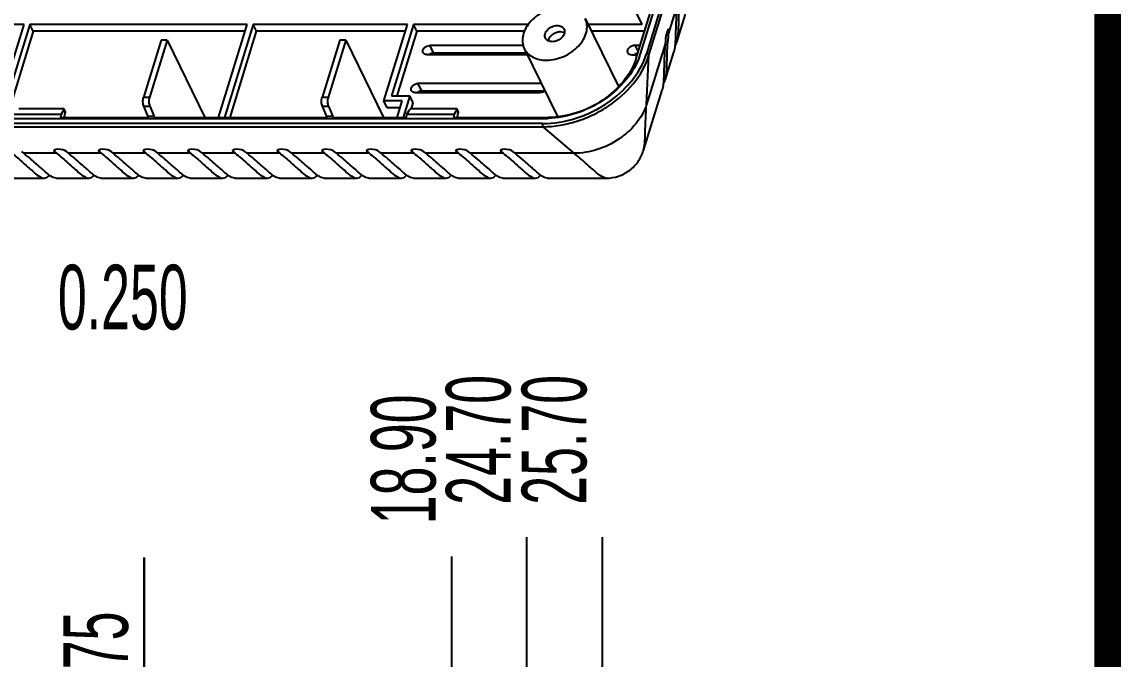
# Model space of a CAD drawing. Header units: millimetres. Extents: x -1 to 407, y -1 to 283.
# Drawn here: x 364.01 to 406.51, y 217.28 to 241.93 of the extents above; entities that cross this region are included whole.
import ezdxf
from ezdxf.enums import TextEntityAlignment as Align

# ---------------------------------------------------------------- set-up
doc = ezdxf.new("R2010")
doc.units = ezdxf.units.MM
doc.header["$LTSCALE"] = 23.1
doc.layers.get('0').update_dxf_attribs({"linetype": 'CONTINUOUS'})
doc.styles.get("Standard").update_dxf_attribs({"font": 'txt', "width": 0.6})
doc.dimstyles.new('DIMSTYLE_2', dxfattribs={"dimtxt": 2.5, "dimasz": 1.8, "dimexe": 0.05, "dimexo": 0.0625, "dimtad": 0, "dimtih": 1, "dimtoh": 1, "dimlfac": 2, "dimzin": 0, "dimdsep": 46, "dimtxsty": 'Standard', "dimblk": '_FILLED', "dimblk1": '_FILLED', "dimblk2": '_FILLED', "dimcen": 0.09, "dimadec": 0, "dimazin": 0, "dimtp": 0.01, "dimtm": 0.01, "dimtfac": 1, "dimtofl": 0, "dimtmove": 0, "dimatfit": 3, "dimldrblk": '_FILLED', "dimfxl": 1, "dimtolj": 1, "dimtzin": 0, "dimarcsym": 0})
doc.dimstyles.new('DIMSTYLE_4', dxfattribs={"dimtxt": 2.5, "dimasz": 1.8, "dimexe": 0.05, "dimexo": 0.0625, "dimtad": 1, "dimlfac": 2, "dimzin": 0, "dimdsep": 46, "dimtxsty": 'Standard', "dimblk": '_FILLED', "dimblk1": '_FILLED', "dimblk2": '_FILLED', "dimcen": 0.09, "dimadec": 0, "dimazin": 0, "dimtp": 0.01, "dimtm": 0.01, "dimtfac": 1, "dimtofl": 0, "dimtmove": 0, "dimatfit": 3, "dimldrblk": '_FILLED', "dimfxl": 1, "dimtolj": 1, "dimtzin": 0, "dimarcsym": 0})

# ---------------------------------------------------------------- blocks, each defined once
blk = doc.blocks.new('_FILLED')
at = {"color": 0, "linetype": 'ByBlock'}
blk.add_solid([(0, 0), (-1, 0.222), (-1, -0.222)], dxfattribs=at)
blk = doc.blocks.new('*D93')
at = {"color": 2, "linetype": 'Continuous'}
for p, q in [((368.734, 211.868), (368.734, 221.214)), ((368.734, 221.214), (368.734, 211.429)), ((383.468, 211.868), (368.684, 211.868)), ((368.734, 210.791), (368.734, 211.429)), ((383.468, 210.991), (368.684, 210.991)), ((368.734, 210.991), (368.734, 210.791))]:
    blk.add_line(p, q, dxfattribs=at)
at = {"color": 2, "linetype": 'Continuous', "xscale": 1.8, "yscale": 1.8, "zscale": 1.8}
for p, rotation in [((368.734, 211.868), 270), ((368.734, 210.991), 90)]:
    blk.add_blockref('_FILLED', p, dxfattribs=dict(at, rotation=rotation))
at = {"color": 2, "linetype": 'Continuous', "width": 0.6}
blk.add_text('1.75', height=2.5, rotation=90, dxfattribs=at).set_placement((368.109, 215.214))
blk = doc.blocks.new('*D97')
at = {"color": 2, "linetype": 'Continuous'}
for p, q in [((386.462, 216.227), (386.462, 222)), ((384.03, 214.692), (386.462, 216.227)), ((384.03, 212.542), (384.03, 214.692))]:
    blk.add_line(p, q, dxfattribs=at)
at = {"color": 2, "linetype": 'Continuous', "width": 0.6}
blk.add_text('25.70', height=2.5, rotation=90, dxfattribs=at).set_placement((385.837, 223.25))
blk = doc.blocks.new('*D98')
at = {"color": 2, "linetype": 'Continuous'}
blk.add_line((383.53, 211.93), (383.53, 222), dxfattribs=at)
at = {"color": 2, "linetype": 'Continuous', "width": 0.6}
blk.add_text('24.70', height=2.5, rotation=90, dxfattribs=at).set_placement((382.905, 223.25))
blk = doc.blocks.new('*D100')
at = {"color": 2, "linetype": 'Continuous'}
blk.add_line((380.63, 203.759), (380.63, 221.246), dxfattribs=at)
at = {"color": 2, "linetype": 'Continuous', "width": 0.6}
blk.add_text('18.90', height=2.5, rotation=90, dxfattribs=at).set_placement((380.005, 222.496))

msp = doc.modelspace()

# ---------------------------------------------------------------- linework, layer by layer
at = {"color": 7, "linetype": 'Continuous'}
for p, q in [((387.9324, 240.6983), (398.3291, 274.3422)), ((398.5577, 274.3422), (388.1609, 240.6983)), ((388.2565, 240.6357), (398.6533, 274.2796)), ((387.7612, 240.5274), (389.2196, 245.2469)), ((387.9923, 241.8281), (387.3593, 243.1179)), ((389.3383, 242.5363), (389.0055, 241.4593)), ((364.0907, 241.8281), (357.9185, 241.8281)), ((362.9798, 238.233), (364.0907, 241.8281)), ((364.321, 241.8281), (363.21, 238.233)), ((372.7257, 241.8281), (364.321, 241.8281)), ((364.4506, 241.5639), (364.321, 241.8281)), ((371.6147, 238.233), (372.7257, 241.8281)), ((372.9559, 241.8281), (371.845, 238.233)), ((378.9209, 241.8281), (372.9559, 241.8281)), ((373.0856, 241.5639), (372.9559, 241.8281)), ((378.0074, 238.8719), (378.9209, 241.8281)), ((379.1512, 241.8281), (378.2982, 239.0678)), ((383.5963, 241.8281), (379.1512, 241.8281)), ((379.2808, 241.5639), (379.1512, 241.8281)), ((385.791, 242.0542), (387.0798, 239.4279)), ((387.9923, 241.8281), (385.902, 241.8281)), ((389.3383, 241.1484), (389.6711, 242.2255)), ((364.4506, 241.5639), (363.4213, 238.233)), ((372.644, 241.5639), (364.4506, 241.5639)), ((372.0562, 238.233), (373.0856, 241.5639)), ((378.8393, 241.5639), (373.0856, 241.5639)), ((379.2808, 241.5639), (378.5095, 239.0678)), ((383.4437, 241.5639), (379.2808, 241.5639)), ((388.0815, 241.5639), (386.0316, 241.5639)), ((388.9728, 241.5866), (389.0117, 241.5866)), ((389.0055, 241.4593), (389.0117, 241.5866)), ((369.3923, 241.2164), (368.7098, 239.0078)), ((369.6226, 241.2164), (368.9401, 239.0078)), ((369.6226, 241.2164), (369.3923, 241.2164)), ((369.6226, 241.2164), (371.0866, 238.233)), ((376.3003, 241.2164), (375.6177, 239.0078)), ((376.5305, 241.2164), (375.848, 239.0078)), ((376.5305, 241.2164), (376.3003, 241.2164)), ((376.5305, 241.2164), (377.9946, 238.233)), ((383.3937, 241.0146), (379.7777, 241.0146)), ((379.9366, 240.7243), (379.7777, 241.0146)), ((387.7282, 241.0351), (387.9181, 241.0351)), ((387.8447, 240.7978), (387.7282, 241.0351)), ((388.8844, 241.0676), (388.1643, 238.7372)), ((388.8906, 241.195), (388.8844, 241.0676)), ((388.982, 241.1387), (388.985, 241.1881)), ((379.6694, 240.664), (383.5492, 240.664)), ((383.5196, 240.7243), (379.9366, 240.7243)), ((383.4345, 240.8977), (384.7233, 238.2714)), ((387.797, 240.6435), (387.6072, 240.6435)), ((388.1643, 238.7372), (388.2565, 240.6357)), ((388.8844, 239.6797), (389.2172, 240.7568)), ((384.0979, 239.5459), (379.3239, 239.5459)), ((379.4827, 239.2556), (379.3239, 239.5459)), ((388.0432, 236.9576), (388.7633, 239.288)), ((368.9401, 239.0078), (368.7098, 239.0078)), ((375.848, 239.0078), (375.6177, 239.0078)), ((378.7201, 238.8719), (378.0074, 238.8719)), ((378.137, 238.6078), (378.0074, 238.8719)), ((378.2982, 239.0678), (379.0109, 239.0678)), ((378.5227, 238.233), (378.7201, 238.8719)), ((379.0109, 239.0678), (378.7529, 238.233)), ((379.1405, 238.8036), (379.0109, 239.0678)), ((379.2155, 239.1953), (384.0511, 239.1953)), ((384.222, 239.2556), (379.4827, 239.2556)), ((365.5927, 238.5697), (363.8887, 238.5697)), ((365.636, 238.5265), (365.5329, 238.3536)), ((365.6386, 238.5508), (365.636, 238.5265)), ((365.636, 238.5265), (365.6817, 238.4332)), ((365.68, 238.4663), (365.6385, 238.5509)), ((365.6817, 238.4332), (365.6394, 238.2962)), ((368.7216, 238.665), (368.9519, 238.665)), ((368.8936, 238.2753), (368.7216, 238.665)), ((368.9519, 238.665), (369.1238, 238.2753)), ((375.6296, 238.665), (375.8598, 238.665)), ((375.8015, 238.2753), (375.6296, 238.665)), ((375.8598, 238.665), (376.0318, 238.2753)), ((378.6385, 238.6078), (378.137, 238.6078)), ((378.8882, 238.3536), (378.9914, 238.5265)), ((379.0698, 238.5748), (379.1405, 238.8036)), ((380.7902, 238.5697), (379.0862, 238.5697)), ((380.8335, 238.5265), (380.7304, 238.3536)), ((380.8361, 238.5508), (380.8335, 238.5265)), ((380.8335, 238.5265), (380.8792, 238.4332)), ((380.8775, 238.4663), (380.836, 238.5509)), ((380.8792, 238.4332), (380.8369, 238.2962)), ((344.6438, 238.1869), (384.2034, 238.1869)), ((363.6907, 238.3536), (365.5329, 238.3536)), ((365.5329, 238.3536), (365.4956, 238.233)), ((365.4956, 238.233), (368.8805, 238.233)), ((365.6394, 238.2962), (365.6704, 238.233)), ((368.8936, 238.2753), (368.8805, 238.233)), ((369.1238, 238.2753), (368.8936, 238.2753)), ((369.1238, 238.2753), (369.1107, 238.233)), ((369.1107, 238.233), (375.7884, 238.233)), ((375.8015, 238.2753), (375.7884, 238.233)), ((376.0318, 238.2753), (375.8015, 238.2753)), ((376.0318, 238.2753), (376.0187, 238.233)), ((376.0187, 238.233), (378.8509, 238.233)), ((378.8882, 238.3536), (378.8509, 238.233)), ((378.8882, 238.3536), (380.7304, 238.3536)), ((380.7304, 238.3536), (380.6931, 238.233)), ((380.6931, 238.233), (384.3543, 238.233)), ((380.8369, 238.2962), (380.8679, 238.233)), ((384.1433, 237.9926), (344.5837, 237.9926)), ((344.5974, 237.8748), (384.1569, 237.8748)), ((384.1569, 237.8748), (385.3577, 236.8471)), ((364.0812, 236.8471), (364.0006, 236.916)), ((365.3477, 236.8471), (364.0812, 236.8471)), ((365.2671, 236.916), (365.288, 236.9836)), ((365.2671, 236.916), (365.3477, 236.8471)), ((365.8082, 236.8471), (365.7276, 236.916)), ((367.0746, 236.8471), (365.8082, 236.8471)), ((366.9941, 236.916), (367.015, 236.9836)), ((366.9941, 236.916), (367.0746, 236.8471)), ((367.5352, 236.8471), (367.4546, 236.916)), ((368.8016, 236.8471), (367.5352, 236.8471)), ((368.7211, 236.916), (368.7419, 236.9836)), ((368.7211, 236.916), (368.8016, 236.8471)), ((369.2622, 236.8471), (369.1816, 236.916)), ((370.5286, 236.8471), (369.2622, 236.8471)), ((370.4481, 236.916), (370.4689, 236.9836)), ((370.4481, 236.916), (370.5286, 236.8471)), ((370.9891, 236.8471), (370.9086, 236.916)), ((372.2556, 236.8471), (370.9891, 236.8471)), ((372.1751, 236.916), (372.1959, 236.9836)), ((372.1751, 236.916), (372.2556, 236.8471)), ((372.7161, 236.8471), (372.6356, 236.916)), ((373.9826, 236.8471), (372.7161, 236.8471)), ((373.902, 236.916), (373.9229, 236.9836)), ((373.902, 236.916), (373.9826, 236.8471)), ((374.4431, 236.8471), (374.3626, 236.916)), ((375.7096, 236.8471), (374.4431, 236.8471)), ((375.629, 236.916), (375.6499, 236.9836)), ((375.629, 236.916), (375.7096, 236.8471)), ((376.1701, 236.8471), (376.0896, 236.916)), ((377.4366, 236.8471), (376.1701, 236.8471)), ((377.356, 236.916), (377.3769, 236.9836)), ((377.356, 236.916), (377.4366, 236.8471)), ((377.8971, 236.8471), (377.8166, 236.916)), ((379.1636, 236.8471), (377.8971, 236.8471)), ((379.083, 236.916), (379.1039, 236.9836)), ((379.083, 236.916), (379.1636, 236.8471)), ((379.6241, 236.8471), (379.5435, 236.916)), ((380.8906, 236.8471), (379.6241, 236.8471)), ((380.81, 236.916), (380.8309, 236.9836)), ((380.81, 236.916), (380.8906, 236.8471)), ((381.3511, 236.8471), (381.2705, 236.916)), ((382.6175, 236.8471), (381.3511, 236.8471)), ((382.537, 236.916), (382.5579, 236.9836)), ((382.537, 236.916), (382.6175, 236.8471)), ((383.0781, 236.8471), (382.9975, 236.916)), ((385.3577, 236.8471), (383.0781, 236.8471)), ((363.6067, 235.8836), (364.8732, 235.8836)), ((365.3337, 235.8836), (366.6002, 235.8836)), ((367.0607, 235.8836), (368.3272, 235.8836)), ((368.7877, 235.8836), (370.0542, 235.8836)), ((370.5147, 235.8836), (371.7811, 235.8836)), ((372.2417, 235.8836), (373.5081, 235.8836)), ((373.9687, 235.8836), (375.2351, 235.8836)), ((375.6957, 235.8836), (376.9621, 235.8836)), ((377.4226, 235.8836), (378.6891, 235.8836)), ((379.1496, 235.8836), (380.4161, 235.8836)), ((380.8766, 235.8836), (382.1431, 235.8836)), ((382.6036, 235.8836), (383.8701, 235.8836)), ((384.3306, 235.8836), (386.6102, 235.8836))]:
    msp.add_line(p, q, dxfattribs=at)
at = {"color": 7, "linetype": 'Continuous', "const_width": 1.0331}
msp.add_lwpolyline([(405.9954, 0), (405.9954, 281.9972)], dxfattribs=at)
at = {"color": 7, "linetype": 'Continuous'}
for centre, radius, start, end in [((400.6096, 240.4489), 11.6481, 175.02372, 175.87512), ((401.001, 240.4205), 12.0404, 175.87413, 176.34444), ((387.8845, 240.3934), 0.3298, 123.96402, 130.14207), ((387.8924, 240.3814), 0.3442, 107.74321, 123.95243), ((387.8875, 240.396), 0.3288, 102.03565, 107.69876), ((385.426, 241.4802), 2.6257, 337.86361, 339.59401), ((385.5383, 241.4389), 2.506, 339.5823, 342.81061), ((384.2027, 241.7146), 3.5276, 270.00984, 272.46514)]:
    msp.add_arc(centre, radius, start, end, dxfattribs=at)
for centre, major_axis, ratio, start_param, end_param in [((388.9511, 241.3908), (0.0529, 0.2499), 0.1214598, -0.6450953, 2.4964974), ((365.5669, 238.5265), (0.0729, 0.0209), 0.5185894, 0.0924287, 1.0661194), ((379.0604, 238.5265), (0.0729, 0.0209), 0.5185894, 1.0661194, 2.6369158), ((380.7644, 238.5265), (0.0729, 0.0209), 0.5185894, 0.0924287, 1.0661194), ((365.4974, 236.916), (0.2501, -0.0364), 0.3032159, 6.7307185, 9.8723111), ((367.2243, 236.916), (0.2501, -0.0364), 0.3032159, 6.7307185, 9.8723111), ((368.9513, 236.916), (0.2501, -0.0364), 0.3032159, 6.7307185, 9.8723111), ((370.6783, 236.916), (0.2501, -0.0364), 0.3032159, 6.7307185, 9.8723111), ((372.4053, 236.916), (0.2501, -0.0364), 0.3032159, 6.7307185, 9.8723111), ((374.1323, 236.916), (0.2501, -0.0364), 0.3032159, 6.7307185, 9.8723111), ((375.8593, 236.916), (0.2501, -0.0364), 0.3032159, 6.7307185, 9.8723111), ((377.5863, 236.916), (0.2501, -0.0364), 0.3032159, 6.7307185, 9.8723111), ((379.3133, 236.916), (0.2501, -0.0364), 0.3032159, 6.7307185, 9.8723111), ((381.0403, 236.916), (0.2501, -0.0364), 0.3032159, 6.7307185, 9.8723111), ((382.7673, 236.916), (0.2501, -0.0364), 0.3032159, 6.7307185, 9.8723111)]:
    msp.add_ellipse(centre, major_axis=major_axis, ratio=ratio, start_param=start_param, end_param=end_param, dxfattribs=at)
for points, knots in [([(384.9305, 242.5041), (384.702, 242.5041), (384.2399, 242.3952), (383.7596, 242.0639), (383.4929, 241.7102), (383.3762, 241.4309), (383.3492, 241.1506), (383.3967, 240.9748), (383.4346, 240.8976)], [0, 0, 0, 0, 0.2703309, 0.5444852, 0.6724799, 0.790269, 0.8982231, 1, 1, 1, 1]), ([(389.3383, 242.5363), (389.3175, 242.298), (389.2944, 241.8754), (389.2884, 241.4525), (389.2812, 241.269)], [0, 0, 0, 0, 0.5658017, 1, 1, 1, 1]), ([(389.3383, 241.1484), (389.3632, 241.229), (389.3925, 241.4198), (389.4131, 241.9072), (389.4181, 242.3114), (389.4359, 242.6075)], [0, 0, 0, 0, 0.1727771, 0.3924188, 1, 1, 1, 1]), ([(384.295, 240.4478), (384.5235, 240.4478), (384.9855, 240.5567), (385.4659, 240.888), (385.7326, 241.2417), (385.8493, 241.521), (385.8763, 241.8013), (385.8288, 241.9771), (385.7909, 242.0543)], [0, 0, 0, 0, 0.2703309, 0.5444852, 0.6724799, 0.790269, 0.8982231, 1, 1, 1, 1]), ([(384.2536, 241.2999), (384.2302, 241.3476), (384.2242, 241.4746), (384.3286, 241.6382), (384.4989, 241.756), (384.64, 241.7893), (384.7096, 241.7893)], [0, 0, 0, 0, 0.2075893, 0.4526813, 0.728231, 1, 1, 1, 1]), ([(384.8316, 241.5406), (384.7873, 241.5406), (384.6138, 241.515), (384.4497, 241.3988), (384.3894, 241.2829)], [0, 0, 0, 0, 0.2531001, 1, 1, 1, 1]), ([(384.9719, 241.652), (384.9953, 241.6043), (385.0013, 241.4773), (384.8969, 241.3137), (384.7266, 241.1959), (384.5855, 241.1626), (384.5159, 241.1626)], [0, 0, 0, 0, 0.2075893, 0.4526813, 0.728231, 1, 1, 1, 1]), ([(384.7096, 241.7893), (384.7647, 241.7893), (384.8702, 241.7707), (384.9509, 241.6948), (384.9719, 241.652)], [0, 0, 0, 0, 0.5364579, 1, 1, 1, 1]), ([(384.9873, 241.507), (384.976, 241.5126), (384.9265, 241.533), (384.8723, 241.5406), (384.8316, 241.5406)], [0, 0, 0, 0, 0.2368704, 1, 1, 1, 1]), ([(379.5192, 240.7486), (379.5083, 240.7758), (379.5091, 240.8454), (379.5686, 240.9335), (379.6627, 240.9969), (379.7398, 241.0146), (379.7777, 241.0146)], [0, 0, 0, 0, 0.2088114, 0.4551301, 0.7297746, 1, 1, 1, 1]), ([(384.5159, 241.1626), (384.4608, 241.1626), (384.3553, 241.1812), (384.2746, 241.2571), (384.2536, 241.2999)], [0, 0, 0, 0, 0.5364579, 1, 1, 1, 1]), ([(387.4433, 240.7292), (387.4287, 240.759), (387.4248, 240.8384), (387.4901, 240.9406), (387.5965, 241.0143), (387.6847, 241.0351), (387.7282, 241.0351)], [0, 0, 0, 0, 0.207571, 0.4526467, 0.728186, 1, 1, 1, 1]), ([(388.8844, 241.0676), (388.8637, 240.8292), (388.8405, 240.4067), (388.8345, 239.9838), (388.8273, 239.8003)], [0, 0, 0, 0, 0.5658017, 1, 1, 1, 1]), ([(388.8844, 239.6797), (388.9093, 239.7603), (388.9386, 239.9511), (388.9592, 240.4385), (388.9642, 240.8427), (388.982, 241.1387)], [0, 0, 0, 0, 0.1727771, 0.3924188, 1, 1, 1, 1]), ([(389.2718, 241.0955), (389.2694, 241.0635), (389.2594, 240.9496), (389.2415, 240.8355), (389.2172, 240.7568)], [0, 0, 0, 0, 0.2805344, 1, 1, 1, 1]), ([(389.2613, 240.9855), (389.2696, 240.9973), (389.3018, 241.0482), (389.3247, 241.1047), (389.3383, 241.1484)], [0, 0, 0, 0, 0.2388786, 1, 1, 1, 1]), ([(389.2812, 241.269), (389.2806, 241.2539), (389.2781, 241.196), (389.2749, 241.1382), (389.2718, 241.0955)], [0, 0, 0, 0, 0.2616076, 1, 1, 1, 1]), ([(379.6694, 240.664), (379.6371, 240.664), (379.5749, 240.6754), (379.5295, 240.7228), (379.5192, 240.7486)], [0, 0, 0, 0, 0.5373811, 1, 1, 1, 1]), ([(379.9366, 240.7243), (379.9212, 240.7243), (379.8576, 240.7189), (379.7961, 240.6939), (379.756, 240.6669)], [0, 0, 0, 0, 0.2416684, 1, 1, 1, 1]), ([(383.4346, 240.8976), (383.4685, 240.8284), (383.5637, 240.6977), (383.8436, 240.499), (384.1144, 240.4478), (384.295, 240.4478)], [0, 0, 0, 0, 0.2277254, 0.466793, 1, 1, 1, 1]), ([(384.1433, 237.9926), (384.5758, 237.9926), (385.2369, 238.1057), (386.0593, 238.4351), (387.1548, 239.0604), (387.9202, 239.9195), (388.1609, 240.6983)], [0, 0, 0, 0, 0.2547329, 0.3872855, 0.5199504, 1, 1, 1, 1]), ([(384.1569, 237.8748), (384.5983, 237.8748), (385.2729, 237.9902), (386.112, 238.3263), (387.2299, 238.9644), (388.0109, 239.8411), (388.2565, 240.6357)], [0, 0, 0, 0, 0.2547294, 0.3872835, 0.5199506, 1, 1, 1, 1]), ([(387.6072, 240.6435), (387.5728, 240.6435), (387.5069, 240.6551), (387.4564, 240.7025), (387.4433, 240.7292)], [0, 0, 0, 0, 0.5364904, 1, 1, 1, 1]), ([(388.2529, 240.6517), (388.2495, 240.6585), (388.2261, 240.6858), (388.1886, 240.6983), (388.1609, 240.6983)], [0, 0, 0, 0, 0.2143328, 1, 1, 1, 1]), ([(387.7612, 240.5274), (387.5571, 239.867), (386.7732, 238.987), (385.4735, 238.3636), (384.7211, 238.233), (384.3543, 238.233)], [0, 0, 0, 0, 0.4803698, 0.7450972, 1, 1, 1, 1]), ([(387.8581, 240.4908), (387.593, 239.8389), (386.789, 238.9876), (385.4745, 238.3543), (384.7241, 238.206), (384.3545, 238.1902)], [0, 0, 0, 0, 0.4834723, 0.7458104, 1, 1, 1, 1]), ([(388.8273, 239.8003), (388.8267, 239.7851), (388.8242, 239.7273), (388.8211, 239.6695), (388.8179, 239.6268)], [0, 0, 0, 0, 0.2616076, 1, 1, 1, 1]), ([(379.0653, 239.2799), (379.0544, 239.3071), (379.0552, 239.3767), (379.1147, 239.4648), (379.2088, 239.5281), (379.2859, 239.5459), (379.3239, 239.5459)], [0, 0, 0, 0, 0.2088114, 0.4551301, 0.7297746, 1, 1, 1, 1]), ([(379.2155, 239.1953), (379.1832, 239.1953), (379.121, 239.2066), (379.0757, 239.254), (379.0653, 239.2799)], [0, 0, 0, 0, 0.5373811, 1, 1, 1, 1]), ([(388.8179, 239.6268), (388.8156, 239.5948), (388.8056, 239.4808), (388.7877, 239.3667), (388.7633, 239.288)], [0, 0, 0, 0, 0.2805344, 1, 1, 1, 1]), ([(388.8074, 239.5168), (388.8157, 239.5285), (388.848, 239.5795), (388.8709, 239.6359), (388.8844, 239.6797)], [0, 0, 0, 0, 0.2388786, 1, 1, 1, 1]), ([(368.7216, 238.665), (368.6989, 238.7164), (368.6824, 238.8339), (368.6922, 238.9509), (368.7098, 239.0078)], [0, 0, 0, 0, 0.4853742, 1, 1, 1, 1]), ([(368.9401, 239.0078), (368.9225, 238.9509), (368.9126, 238.8339), (368.9292, 238.7164), (368.9519, 238.665)], [0, 0, 0, 0, 0.5146258, 1, 1, 1, 1]), ([(375.6296, 238.665), (375.6069, 238.7164), (375.5903, 238.8339), (375.6002, 238.9509), (375.6177, 239.0078)], [0, 0, 0, 0, 0.4853742, 1, 1, 1, 1]), ([(375.848, 239.0078), (375.8304, 238.9509), (375.8206, 238.8339), (375.8372, 238.7164), (375.8598, 238.665)], [0, 0, 0, 0, 0.5146258, 1, 1, 1, 1]), ([(379.4827, 239.2556), (379.4673, 239.2556), (379.4037, 239.2501), (379.3422, 239.2252), (379.3022, 239.1982)], [0, 0, 0, 0, 0.2416684, 1, 1, 1, 1]), ([(388.1643, 238.7372), (387.9962, 238.1932), (387.3505, 237.4683), (386.2798, 236.9547), (385.6599, 236.8471), (385.3577, 236.8471)], [0, 0, 0, 0, 0.4803274, 0.7450678, 1, 1, 1, 1]), ([(388.0432, 236.9576), (388.0722, 237.0514), (388.1023, 237.2783), (388.1192, 237.8724), (388.1323, 238.3702), (388.1643, 238.7372)], [0, 0, 0, 0, 0.164804, 0.381102, 1, 1, 1, 1]), ([(384.1433, 237.9926), (384.1351, 237.9661), (384.1345, 237.9286), (384.1446, 237.8943), (384.148, 237.8872)], [0, 0, 0, 0, 0.7797004, 1, 1, 1, 1]), ([(363.6207, 236.8471), (363.7746, 236.7252), (364.0409, 236.4993), (364.3829, 236.1889), (364.6319, 235.9735), (364.8024, 235.8836), (364.8732, 235.8836)], [0, 0, 0, 0, 0.3702018, 0.6591627, 0.8666141, 1, 1, 1, 1]), ([(364.7617, 236.2634), (364.7141, 236.3061), (364.492, 236.506), (364.2654, 236.7013), (364.0812, 236.8471)], [0, 0, 0, 0, 0.2138416, 1, 1, 1, 1]), ([(365.3477, 236.8471), (365.5016, 236.7252), (365.7679, 236.4993), (366.1098, 236.1889), (366.3589, 235.9735), (366.5294, 235.8836), (366.6002, 235.8836)], [0, 0, 0, 0, 0.3702018, 0.6591627, 0.8666141, 1, 1, 1, 1]), ([(366.4887, 236.2634), (366.4411, 236.3061), (366.219, 236.506), (365.9924, 236.7013), (365.8082, 236.8471)], [0, 0, 0, 0, 0.2138416, 1, 1, 1, 1]), ([(367.0746, 236.8471), (367.2286, 236.7252), (367.4949, 236.4993), (367.8368, 236.1889), (368.0858, 235.9735), (368.2564, 235.8836), (368.3272, 235.8836)], [0, 0, 0, 0, 0.3702018, 0.6591627, 0.8666141, 1, 1, 1, 1]), ([(368.2157, 236.2634), (368.1681, 236.3061), (367.946, 236.506), (367.7194, 236.7013), (367.5352, 236.8471)], [0, 0, 0, 0, 0.2138416, 1, 1, 1, 1]), ([(368.8016, 236.8471), (368.9556, 236.7252), (369.2219, 236.4993), (369.5638, 236.1889), (369.8128, 235.9735), (369.9834, 235.8836), (370.0542, 235.8836)], [0, 0, 0, 0, 0.3702018, 0.6591627, 0.8666141, 1, 1, 1, 1]), ([(369.9427, 236.2634), (369.895, 236.3061), (369.6729, 236.506), (369.4464, 236.7013), (369.2622, 236.8471)], [0, 0, 0, 0, 0.2138416, 1, 1, 1, 1]), ([(370.5286, 236.8471), (370.6826, 236.7252), (370.9489, 236.4993), (371.2908, 236.1889), (371.5398, 235.9735), (371.7104, 235.8836), (371.7811, 235.8836)], [0, 0, 0, 0, 0.3702018, 0.6591627, 0.8666141, 1, 1, 1, 1]), ([(371.6697, 236.2634), (371.622, 236.3061), (371.3999, 236.506), (371.1734, 236.7013), (370.9891, 236.8471)], [0, 0, 0, 0, 0.2138416, 1, 1, 1, 1]), ([(372.2556, 236.8471), (372.4096, 236.7252), (372.6758, 236.4993), (373.0178, 236.1889), (373.2668, 235.9735), (373.4374, 235.8836), (373.5081, 235.8836)], [0, 0, 0, 0, 0.3702018, 0.6591627, 0.8666141, 1, 1, 1, 1]), ([(373.3967, 236.2634), (373.349, 236.3061), (373.1269, 236.506), (372.9004, 236.7013), (372.7161, 236.8471)], [0, 0, 0, 0, 0.2138416, 1, 1, 1, 1]), ([(373.9826, 236.8471), (374.1366, 236.7252), (374.4028, 236.4993), (374.7448, 236.1889), (374.9938, 235.9735), (375.1644, 235.8836), (375.2351, 235.8836)], [0, 0, 0, 0, 0.3702018, 0.6591627, 0.8666141, 1, 1, 1, 1]), ([(375.1236, 236.2634), (375.076, 236.3061), (374.8539, 236.506), (374.6274, 236.7013), (374.4431, 236.8471)], [0, 0, 0, 0, 0.2138416, 1, 1, 1, 1]), ([(375.7096, 236.8471), (375.8636, 236.7252), (376.1298, 236.4993), (376.4718, 236.1889), (376.7208, 235.9735), (376.8914, 235.8836), (376.9621, 235.8836)], [0, 0, 0, 0, 0.3702018, 0.6591627, 0.8666141, 1, 1, 1, 1]), ([(376.8506, 236.2634), (376.803, 236.3061), (376.5809, 236.506), (376.3543, 236.7013), (376.1701, 236.8471)], [0, 0, 0, 0, 0.2138416, 1, 1, 1, 1]), ([(377.4366, 236.8471), (377.5906, 236.7252), (377.8568, 236.4993), (378.1988, 236.1889), (378.4478, 235.9735), (378.6184, 235.8836), (378.6891, 235.8836)], [0, 0, 0, 0, 0.3702018, 0.6591627, 0.8666141, 1, 1, 1, 1]), ([(378.5776, 236.2634), (378.53, 236.3061), (378.3079, 236.506), (378.0813, 236.7013), (377.8971, 236.8471)], [0, 0, 0, 0, 0.2138416, 1, 1, 1, 1]), ([(379.1636, 236.8471), (379.3175, 236.7252), (379.5838, 236.4993), (379.9258, 236.1889), (380.1748, 235.9735), (380.3453, 235.8836), (380.4161, 235.8836)], [0, 0, 0, 0, 0.3702018, 0.6591627, 0.8666141, 1, 1, 1, 1]), ([(380.3046, 236.2634), (380.257, 236.3061), (380.0349, 236.506), (379.8083, 236.7013), (379.6241, 236.8471)], [0, 0, 0, 0, 0.2138416, 1, 1, 1, 1]), ([(380.8906, 236.8471), (381.0445, 236.7252), (381.3108, 236.4993), (381.6527, 236.1889), (381.9018, 235.9735), (382.0723, 235.8836), (382.1431, 235.8836)], [0, 0, 0, 0, 0.3702018, 0.6591627, 0.8666141, 1, 1, 1, 1]), ([(382.0316, 236.2634), (381.984, 236.3061), (381.7619, 236.506), (381.5353, 236.7013), (381.3511, 236.8471)], [0, 0, 0, 0, 0.2138416, 1, 1, 1, 1]), ([(382.6175, 236.8471), (382.7715, 236.7252), (383.0378, 236.4993), (383.3797, 236.1889), (383.6287, 235.9735), (383.7993, 235.8836), (383.8701, 235.8836)], [0, 0, 0, 0, 0.3702018, 0.6591627, 0.8666141, 1, 1, 1, 1]), ([(383.7586, 236.2634), (383.711, 236.3061), (383.4889, 236.506), (383.2623, 236.7013), (383.0781, 236.8471)], [0, 0, 0, 0, 0.2138416, 1, 1, 1, 1]), ([(386.6098, 235.8836), (386.5391, 235.8838), (386.3686, 235.9738), (386.1196, 236.1891), (385.7778, 236.4994), (385.5116, 236.7253), (385.3577, 236.8471)], [0, 0, 0, 0, 0.1334605, 0.3409576, 0.629894, 1, 1, 1, 1]), ([(386.6098, 235.8837), (386.7693, 235.8837), (387.0905, 235.9369), (387.5208, 236.1626), (387.8592, 236.5118), (387.996, 236.8055), (388.043, 236.9571)], [0, 0, 0, 0, 0.2502757, 0.5007146, 0.750745, 1, 1, 1, 1]), ([(365.3337, 235.8836), (365.2955, 235.8836), (365.2081, 235.9097), (365.0125, 236.0356), (364.869, 236.1675), (364.7617, 236.2634)], [0, 0, 0, 0, 0.1646093, 0.3799709, 1, 1, 1, 1]), ([(364.8732, 235.8836), (364.908, 235.8836), (364.9875, 235.9088), (365.0401, 235.9705), (365.0652, 236.006)], [0, 0, 0, 0, 0.4441868, 1, 1, 1, 1]), ([(367.0607, 235.8836), (367.0225, 235.8836), (366.9351, 235.9097), (366.7395, 236.0356), (366.596, 236.1675), (366.4887, 236.2634)], [0, 0, 0, 0, 0.1646093, 0.3799709, 1, 1, 1, 1]), ([(366.6002, 235.8836), (366.635, 235.8836), (366.7145, 235.9088), (366.7671, 235.9705), (366.7922, 236.006)], [0, 0, 0, 0, 0.4441868, 1, 1, 1, 1]), ([(368.7877, 235.8836), (368.7495, 235.8836), (368.6621, 235.9097), (368.4665, 236.0356), (368.323, 236.1675), (368.2157, 236.2634)], [0, 0, 0, 0, 0.1646093, 0.3799709, 1, 1, 1, 1]), ([(368.3272, 235.8836), (368.362, 235.8836), (368.4415, 235.9088), (368.494, 235.9705), (368.5192, 236.006)], [0, 0, 0, 0, 0.4441868, 1, 1, 1, 1]), ([(370.5147, 235.8836), (370.4765, 235.8836), (370.389, 235.9097), (370.1935, 236.0356), (370.0499, 236.1675), (369.9427, 236.2634)], [0, 0, 0, 0, 0.1646093, 0.3799709, 1, 1, 1, 1]), ([(370.0542, 235.8836), (370.0889, 235.8836), (370.1684, 235.9088), (370.221, 235.9705), (370.2462, 236.006)], [0, 0, 0, 0, 0.4441868, 1, 1, 1, 1]), ([(372.2417, 235.8836), (372.2035, 235.8836), (372.116, 235.9097), (371.9205, 236.0356), (371.7769, 236.1675), (371.6697, 236.2634)], [0, 0, 0, 0, 0.1646093, 0.3799709, 1, 1, 1, 1]), ([(371.7811, 235.8836), (371.8159, 235.8836), (371.8954, 235.9088), (371.948, 235.9705), (371.9732, 236.006)], [0, 0, 0, 0, 0.4441868, 1, 1, 1, 1]), ([(373.9687, 235.8836), (373.9304, 235.8836), (373.843, 235.9097), (373.6474, 236.0356), (373.5039, 236.1675), (373.3967, 236.2634)], [0, 0, 0, 0, 0.1646093, 0.3799709, 1, 1, 1, 1]), ([(373.5081, 235.8836), (373.5429, 235.8836), (373.6224, 235.9088), (373.675, 235.9705), (373.7002, 236.006)], [0, 0, 0, 0, 0.4441868, 1, 1, 1, 1]), ([(375.6957, 235.8836), (375.6574, 235.8836), (375.57, 235.9097), (375.3744, 236.0356), (375.2309, 236.1675), (375.1236, 236.2634)], [0, 0, 0, 0, 0.1646093, 0.3799709, 1, 1, 1, 1]), ([(375.2351, 235.8836), (375.2699, 235.8836), (375.3494, 235.9088), (375.402, 235.9705), (375.4272, 236.006)], [0, 0, 0, 0, 0.4441868, 1, 1, 1, 1]), ([(377.4226, 235.8836), (377.3844, 235.8836), (377.297, 235.9097), (377.1014, 236.0356), (376.9579, 236.1675), (376.8506, 236.2634)], [0, 0, 0, 0, 0.1646093, 0.3799709, 1, 1, 1, 1]), ([(376.9621, 235.8836), (376.9969, 235.8836), (377.0764, 235.9088), (377.129, 235.9705), (377.1542, 236.006)], [0, 0, 0, 0, 0.4441868, 1, 1, 1, 1]), ([(379.1496, 235.8836), (379.1114, 235.8836), (379.024, 235.9097), (378.8284, 236.0356), (378.6849, 236.1675), (378.5776, 236.2634)], [0, 0, 0, 0, 0.1646093, 0.3799709, 1, 1, 1, 1]), ([(378.6891, 235.8836), (378.7239, 235.8836), (378.8034, 235.9088), (378.856, 235.9705), (378.8811, 236.006)], [0, 0, 0, 0, 0.4441868, 1, 1, 1, 1]), ([(380.8766, 235.8836), (380.8384, 235.8836), (380.751, 235.9097), (380.5554, 236.0356), (380.4119, 236.1675), (380.3046, 236.2634)], [0, 0, 0, 0, 0.1646093, 0.3799709, 1, 1, 1, 1]), ([(380.4161, 235.8836), (380.4509, 235.8836), (380.5304, 235.9088), (380.583, 235.9705), (380.6081, 236.006)], [0, 0, 0, 0, 0.4441868, 1, 1, 1, 1]), ([(382.6036, 235.8836), (382.5654, 235.8836), (382.478, 235.9097), (382.2824, 236.0356), (382.1389, 236.1675), (382.0316, 236.2634)], [0, 0, 0, 0, 0.1646093, 0.3799709, 1, 1, 1, 1]), ([(382.1431, 235.8836), (382.1779, 235.8836), (382.2574, 235.9088), (382.31, 235.9705), (382.3351, 236.006)], [0, 0, 0, 0, 0.4441868, 1, 1, 1, 1]), ([(384.3306, 235.8836), (384.2924, 235.8836), (384.205, 235.9097), (384.0094, 236.0356), (383.8659, 236.1675), (383.7586, 236.2634)], [0, 0, 0, 0, 0.1646093, 0.3799709, 1, 1, 1, 1]), ([(383.8701, 235.8836), (383.9049, 235.8836), (383.9844, 235.9088), (384.0369, 235.9705), (384.0621, 236.006)], [0, 0, 0, 0, 0.4441868, 1, 1, 1, 1])]:
    msp.add_open_spline(points, degree=3, knots=knots, dxfattribs=at)
for points in [[(384.3894, 241.2829), (384.3758, 241.2568), (384.3652, 241.2287), (384.3593, 241.1999)], [(388.2565, 240.6357), (388.2568, 240.6412), (388.2553, 240.6475), (388.2513, 240.6512)], [(384.1479, 239.2134), (384.1171, 239.202), (384.0839, 239.1953), (384.0511, 239.1953)], [(384.2363, 239.2642), (384.2101, 239.2425), (384.1798, 239.2252), (384.1479, 239.2134)], [(365.68, 238.4662), (365.6848, 238.4563), (365.685, 238.4437), (365.6817, 238.4332)], [(380.8775, 238.4662), (380.8824, 238.4563), (380.8825, 238.4437), (380.8792, 238.4332)], [(384.148, 237.8872), (384.15, 237.8832), (384.1524, 237.8764), (384.1569, 237.8769)]]:
    msp.add_open_spline(points, degree=3, dxfattribs=at)

# ---------------------------------------------------------------- texts
at = {"color": 2, "linetype": 'Continuous', "width": 0.6}
msp.add_text('0.250', height=2.5, dxfattribs=at).set_placement((370.42, 230.0336), align=Align.RIGHT)

# ---------------------------------------------------------------- dimensions: what is measured, and where the dimension line sits
at = {"color": 2, "linetype": 'Continuous'}
for feature_location, offset, dtype, origin, picture, middle in [((384.0304218743, 212.5422973469), (2.4318815685, 9.4573964566), 0, (371.1804218743, 212.4797973469), '*D97', (384.5873034428, 226.9996938035)), ((383.5304, 211.9301), (0, 10.0696), 1, (371.1804, 211.8676), '*D98', (381.6554, 226.9997)), ((380.6304, 203.7589), (0, 17.4873), 1, (371.1804, 203.6964), '*D100', (378.7554, 226.2462))]:
    dim = msp.add_ordinate_dim(feature_location=feature_location, offset=offset, dtype=dtype, origin=origin, dimstyle='DIMSTYLE_2', override={"dimtad": 1, "dimtih": 0, "dimtoh": 0}, dxfattribs=at)
    dim.commit()
    dim.dimension.update_dxf_attribs({"geometry": picture, "text_midpoint": middle})
dim = msp.add_linear_dim(base=(368.7344, 211.8676), p1=(383.5304, 210.9914), p2=(383.5304, 211.8676), angle=90, dimstyle='DIMSTYLE_4', dxfattribs=at)
dim.commit()
dim.dimension.update_dxf_attribs({"geometry": '*D93', "text_midpoint": (368.7344, 218.2138), "dimtype": 160})

doc.saveas('drawing.dxf')
